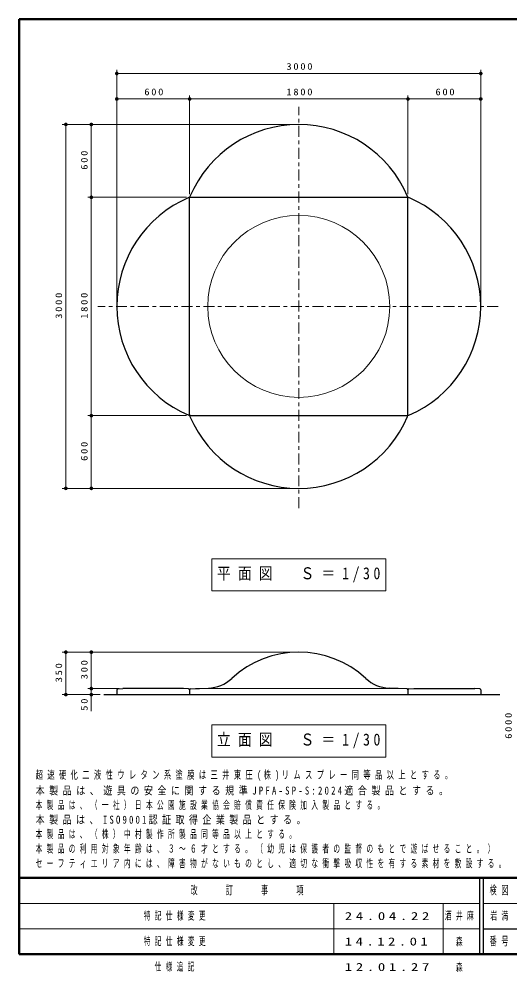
# Model space of a CAD drawing. Units: millimetres on the paper, scale 1:30. Extents: x -785 to -420, y -302 to -40.
# Drawn here: x -785 to -650.1, y -301.8 to -40 of the extents above; entities that cross this region are included whole.
import ezdxf
from ezdxf.enums import TextEntityAlignment as Align

# ---------------------------------------------------------------- set-up
doc = ezdxf.new("R2010")
doc.units = ezdxf.units.MM
doc.linetypes.add('USER2', pattern=[6, 3, -1, 1, -1])
doc.layers.add('LY_1', color=7, linetype='Continuous', lineweight=13)
doc.layers.add('LY_2', color=7, linetype='Continuous', lineweight=13)
doc.styles.add('ＭＳ ゴシック', font='')
doc.styles.get('ＭＳ ゴシック').set_extended_font_data('MS Gothic')

# ---------------------------------------------------------------- blocks, each defined once
blk = doc.blocks.new('filled_dot')
at = {"color": 0, "linetype": 'Continuous', "lineweight": -2, "const_width": 1.25}
blk.add_lwpolyline([(-0.625, 0, 1), (0.625, 0, 1)], format="xyb", close=True, dxfattribs=at)

msp = doc.modelspace()

# ---------------------------------------------------------------- linework, layer by layer
at = {"layer": 'LY_1'}
for p, q in [((-758.146, -60.963), (-758.146, -53.963)), ((-758.146, -54.963), (-658.146, -54.963)), ((-658.146, -60.963), (-658.146, -53.963)), ((-758.146, -117.963), (-758.146, -60.963)), ((-758.146, -61.963), (-738.146, -61.963)), ((-738.146, -88.13), (-738.146, -60.963)), ((-738.146, -61.963), (-678.146, -61.963)), ((-678.146, -88.13), (-678.146, -60.963)), ((-678.146, -61.963), (-658.146, -61.963)), ((-658.146, -117.963), (-658.146, -60.963)), ((-766.146, -68.963), (-773.146, -68.963)), ((-772.146, -168.963), (-772.146, -68.963)), ((-709.146, -68.963), (-766.146, -68.963)), ((-765.146, -88.963), (-765.146, -68.963)), ((-738.98, -88.963), (-766.146, -88.963)), ((-765.146, -148.963), (-765.146, -88.963)), ((-738.98, -148.963), (-766.146, -148.963)), ((-765.146, -168.963), (-765.146, -148.963)), ((-766.146, -168.963), (-773.146, -168.963)), ((-709.146, -168.963), (-766.146, -168.963)), ((-732.046, -188.298), (-732.046, -197.098)), ((-684.246, -188.298), (-732.046, -188.298)), ((-684.246, -197.098), (-684.246, -188.298)), ((-732.046, -197.098), (-684.246, -197.098)), ((-766.146, -213.971), (-773.146, -213.971)), ((-772.146, -225.638), (-772.146, -213.971)), ((-709.146, -213.971), (-766.146, -213.971)), ((-765.146, -223.971), (-765.146, -213.971)), ((-757.516, -223.971), (-766.146, -223.971)), ((-765.146, -230.148), (-765.146, -223.971)), ((-736.516, -223.971), (-679.776, -223.971)), ((-762.754, -225.638), (-773.146, -225.638)), ((-762.754, -225.638), (-766.146, -225.638)), ((-732.046, -233.98), (-732.046, -242.78)), ((-684.246, -233.98), (-732.046, -233.98)), ((-684.246, -242.78), (-684.246, -233.98)), ((-732.046, -242.78), (-684.246, -242.78))]:
    msp.add_line(p, q, dxfattribs=at)
at = {"layer": 'LY_1', "linetype": 'USER2'}
for p, q in [((-708.146, -174.383), (-708.146, -64.159)), ((-653.344, -118.963), (-763.371, -118.963))]:
    msp.add_line(p, q, dxfattribs=at)
at = {"layer": 'LY_1', "lineweight": 25}
for p, q in [((-737.98, -88.963), (-678.313, -88.963)), ((-738.146, -148.796), (-738.146, -89.13)), ((-678.146, -148.796), (-678.146, -89.13)), ((-737.98, -148.963), (-678.313, -148.963)), ((-758.146, -224.286), (-758.146, -225.638)), ((-757.889, -224.019), (-756.516, -223.971)), ((-739.776, -223.971), (-756.516, -223.971)), ((-738.404, -224.019), (-739.776, -223.971)), ((-738.146, -224.286), (-738.146, -225.638)), ((-737.889, -224.019), (-732.973, -223.848)), ((-678.404, -224.019), (-683.32, -223.848)), ((-678.146, -224.286), (-678.146, -225.638)), ((-677.889, -224.019), (-676.516, -223.971)), ((-676.516, -223.971), (-659.776, -223.971)), ((-658.404, -224.019), (-659.776, -223.971)), ((-658.146, -224.286), (-658.146, -225.638)), ((-761.754, -225.638), (-652.922, -225.638))]:
    msp.add_line(p, q, dxfattribs=at)
at = {"layer": 'LY_1'}
msp.add_circle((-708.146, -118.963), 25, dxfattribs=at)
at = {"layer": 'LY_1', "lineweight": 25}
for centre, radius, start, end in [((-708.146, -101.463), 32.5, 23.06359, 156.93641), ((-737.98, -89.13), 0.167, 90, 180), ((-737.895, -88.796), 0.167, 156.93641, 270), ((-678.397, -88.796), 0.167, 270, 23.06359), ((-678.313, -89.13), 0.167, 0, 90), ((-725.646, -118.963), 32.5, 113.06359, 246.93641), ((-738.313, -89.214), 0.167, 0, 113.06359), ((-677.98, -89.214), 0.167, 66.93641, 180), ((-690.646, -118.963), 32.5, 293.06359, 66.93641), ((-738.313, -148.712), 0.167, 246.93641, 0), ((-737.98, -148.796), 0.167, 180, 270), ((-737.895, -149.13), 0.167, 90, 203.06359), ((-708.146, -136.463), 32.5, 203.06359, 336.93641), ((-678.397, -149.13), 0.167, 336.93641, 90), ((-678.313, -148.796), 0.167, 270, 0), ((-677.98, -148.712), 0.167, 180, 293.06359), ((-708.146, -241.071), 27.1, 47.131, 132.869), ((-733.318, -213.954), 9.9, 272, 312.869), ((-682.974, -213.954), 9.9, 227.131, 268), ((-757.88, -224.286), 0.267, 92, 180), ((-738.413, -224.286), 0.267, 0, 90), ((-737.88, -224.286), 0.267, 92, 180), ((-678.413, -224.286), 0.267, 0, 88), ((-677.88, -224.286), 0.267, 90, 180), ((-658.413, -224.286), 0.267, 0, 88)]:
    msp.add_arc(centre, radius, start, end, dxfattribs=at)
at = {"layer": 'LY_2', "lineweight": 50}
for p, q in [((-785, -40), (-785, -297)), ((-420, -40), (-785, -40)), ((-785, -276), (-420, -276)), ((-785, -297), (-420, -297))]:
    msp.add_line(p, q, dxfattribs=at)
at = {"layer": 'LY_2', "lineweight": 25}
for p, q in [((-658.5, -276), (-658.5, -297)), ((-657.5, -276), (-657.5, -297)), ((-657.5, -290), (-420, -290))]:
    msp.add_line(p, q, dxfattribs=at)
at = {"layer": 'LY_2'}
for p, q in [((-785, -283), (-658.5, -283)), ((-698.5, -283), (-698.5, -297)), ((-668.5, -283), (-668.5, -297)), ((-657.5, -283), (-602.5, -283)), ((-785, -290), (-658.5, -290))]:
    msp.add_line(p, q, dxfattribs=at)

# ---------------------------------------------------------------- block references
at = {"layer": 'LY_1', "xscale": 0.4, "yscale": 0.4}
for p in [(-758.146, -54.963), (-758.146, -61.963), (-738.146, -61.963), (-678.146, -61.963)]:
    msp.add_blockref('filled_dot', p, dxfattribs=at)
for p, rotation in [((-658.146, -54.963), 180), ((-738.146, -61.963), 180), ((-678.146, -61.963), 180), ((-658.146, -61.963), 180), ((-772.146, -68.963), 270), ((-765.146, -68.963), 270), ((-765.146, -88.963), 90), ((-765.146, -88.963), 270), ((-765.146, -148.963), 270), ((-765.146, -148.963), 90), ((-772.146, -168.963), 90), ((-765.146, -168.963), 90), ((-772.146, -213.971), 270), ((-765.146, -213.971), 270), ((-772.146, -225.638), 90), ((-765.146, -223.971), 90), ((-765.146, -223.971), 270), ((-765.146, -225.638), 90)]:
    msp.add_blockref('filled_dot', p, dxfattribs=dict(at, rotation=rotation))

# ---------------------------------------------------------------- texts
at = {"layer": 'LY_1', "style": 'ＭＳ ゴシック', "width": 0.6}
for p in [(-665, -293.5), (-665, -300.5)]:
    msp.add_text('森', height=2.199, dxfattribs=at).set_placement(p, align=Align.MIDDLE_LEFT)
at = {"layer": 'LY_1', "style": 'ＭＳ ゴシック'}
for s, insert, char_height, attachment_point in [('\\T1.33;\\W1.15;3000', (-707.723, -53.963), 1.833, 8), ('\\T1.33;\\W1.15;600', (-747.73, -60.963), 1.833, 8), ('\\T1.33;\\W1.15;1800', (-707.725, -60.963), 1.833, 8), ('\\T1.33;\\W1.15;600', (-667.73, -60.963), 1.833, 8), ('\\T1.5;\\W0.85;平面図\u3000Ｓ＝1/30', (-730.646, -192.698), 3.299, 4), ('\\T1.5;\\W0.85;立面図\u3000Ｓ＝1/30', (-730.646, -238.38), 3.299, 4), ('\\T1.6;\\W0.65;超速硬化二液性ウレタン系塗膜は三井東圧(株)リムスプレー同等品以上とする。', (-780.438, -249.352), 2.199, 7), ('\\T1.51;\\W0.8;本製品は、遊具の安全に関する規準JPFA-SP-S:2024適合製品とする。', (-780.438, -253.352), 2.199, 7), ('\\T1.64;\\W0.6;本製品は、（一社）日本公園施設業協会賠償責任保険加入製品とする。', (-780.438, -257.352), 2.199, 7), ('\\T1.5;\\W0.8;本製品は、ISO9001認証取得企業製品とする。', (-780.438, -261.352), 2.199, 7), ('\\T1.64;\\W0.6;本製品は、（株）中村製作所製品同等品以上とする。', (-780.438, -265.352), 2.199, 7), ('\\T1.64;\\W0.6;本製品の利用対象年齢は、３～６才とする。（幼児は保護者の監督のもとで遊ばせること。）', (-780.438, -269.352), 2.199, 7), ('\\T1.64;\\W0.6;セーフティエリア内には、障害物がないものとし、適切な衝撃吸収性を有する素材を敷設する。', (-780.438, -273.352), 2.199, 7), ('\\T1.64;\\W0.6;特記仕様変更', (-750.75, -286.5), 2.199, 4), ('\\T1.5;\\W1.35;24.04.22', (-695.5, -286.5), 2.199, 4), ('\\T1.64;\\W0.6;酒井麻', (-668, -286.5), 2.199, 4), ('\\T1.64;\\W0.6;岩満', (-655.5, -286.5), 2.199, 4), ('\\T1.64;\\W0.6;特記仕様変更', (-750.75, -293.5), 2.199, 4), ('\\T1.47;\\W1.35;14.12.01', (-695.5, -293.5), 2.199, 4), ('\\T1.64;\\W0.6;仕様追記', (-747.75, -300.5), 2.199, 4), ('\\T1.5;\\W1.35;12.01.27', (-695.5, -300.5), 2.199, 4)]:
    msp.add_mtext(s, dxfattribs=dict(at, insert=insert, char_height=char_height, attachment_point=attachment_point))
at = {"layer": 'LY_1', "char_height": 1.833, "attachment_point": 8, "rotation": 90, "style": 'ＭＳ ゴシック'}
for s, insert in [('\\T1.33;\\W1.15;600', (-766.146, -78.546)), ('\\T1.33;\\W1.15;3000', (-773.146, -118.54)), ('\\T1.33;\\W1.15;1800', (-766.146, -118.542)), ('\\T1.33;\\W1.15;600', (-766.146, -158.546)), ('\\T1.33;\\W1.15;350', (-773.146, -219.39)), ('\\T1.33;\\W1.15;300', (-766.146, -218.555)), ('\\T1.34;\\W1.15;50', (-766.146, -228.148)), ('\\T1.33;\\W1.15;6000', (-649.585, -233.962))]:
    msp.add_mtext(s, dxfattribs=dict(at, insert=insert))
at = {"layer": 'LY_2', "char_height": 2.346, "attachment_point": 5, "style": 'ＭＳ ゴシック'}
for s, insert in [('\\T1.64;\\W0.6;改\u3000\u3000訂\u3000\u3000事\u3000\u3000項', (-721.75, -279.5)), ('\\T1.64;\\W0.6;検図', (-652.5, -279.5)), ('\\T1.64;\\W0.6;番号', (-652.5, -293.5))]:
    msp.add_mtext(s, dxfattribs=dict(at, insert=insert))

doc.saveas('drawing.dxf')
